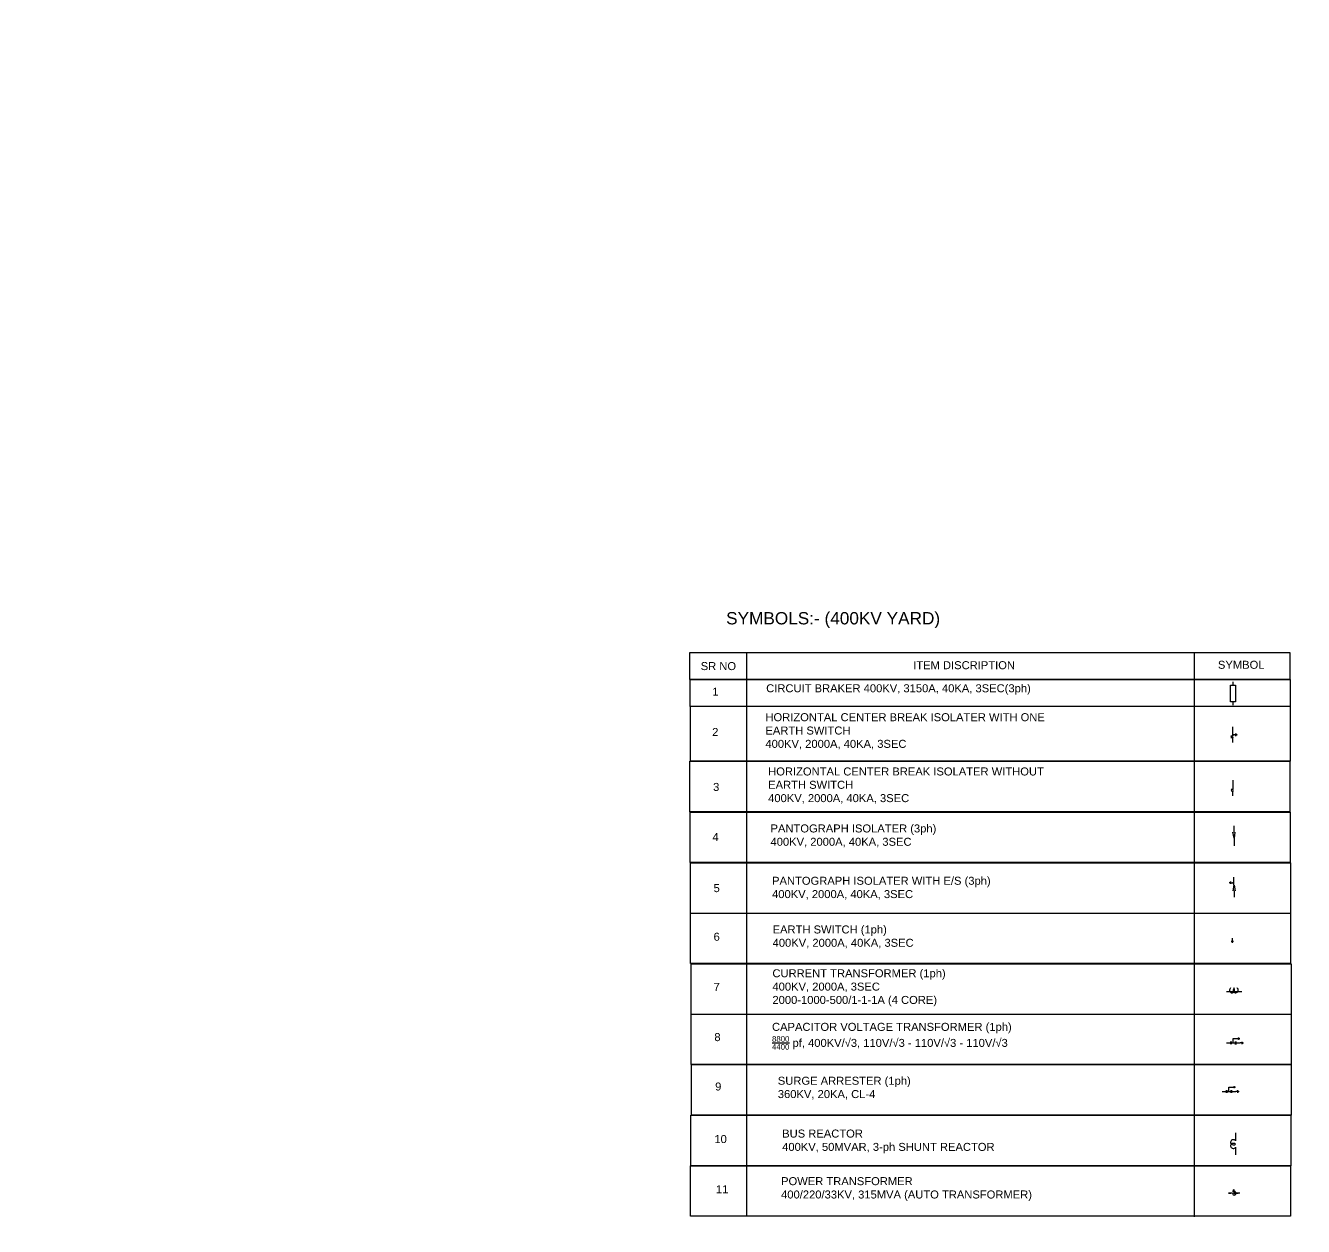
# Model space of a CAD drawing. Header units: millimetres. Extents: x -202167124728 to 271770318960, y -93929711922 to 253569468055.
# Drawn here: x 24182365 to 65711467, y 91517673 to 130564355 of the extents above; entities that cross this region are included whole.
import ezdxf
from ezdxf.enums import TextEntityAlignment as Align

# ---------------------------------------------------------------- set-up
doc = ezdxf.new("R2010")
doc.units = ezdxf.units.MM
doc.layers.add('SYMS', color=7, linetype='Continuous')
doc.styles.get("Standard").update_dxf_attribs({"font": 'arial.ttf'})
doc.styles.add('WD', font='romans.shx')

# ---------------------------------------------------------------- blocks, each defined once
blk = doc.blocks.new('VGND2')
for p, q in [((0, -0.125), (0, 0)), ((0.09375, -0.125), (-0.09375, -0.125)), ((-0.0625, -0.171875), (0.0625, -0.171875)), ((-0.03125, -0.21875), (0.03125, -0.21875))]:
    blk.add_line(p, q)
at = {"style": 'WD', "flags": 1}
for tag in ['ASSYCODE', 'X2TERM01', 'CAT', 'FAMILY', 'MFG']:
    blk.add_attdef(tag, (0, 0), '', height=0.01, dxfattribs=at)
at = {"style": 'WD', "width": 0.8}
for tag, p in [('INST', (0.15625, 0.125)), ('LOC', (0.15625, -0.03125)), ('TAG1', (0.15625, -0.1875)), ('DESC1', (0.15625, -0.34375)), ('DESC2', (0.15625, -0.5))]:
    blk.add_attdef(tag, text='', height=0.125, dxfattribs=at).set_placement(p, align=Align.MIDDLE_LEFT)

msp = doc.modelspace()

# ---------------------------------------------------------------- linework, layer by layer
for p, q in [((47614100, 110170269), (47614100, 91841954)), ((62163304, 110175201), (62163304, 91834276)), ((63416448, 109224458), (63416448, 109112344)), ((63416448, 108578050), (63416448, 108465936)), ((63410329, 107764207), (63410329, 107468443)), ((63404892, 107463048), (63354628, 107463048)), ((63354972, 107414678), (63407168, 107414678)), ((63355109, 107462789), (63381951, 107439914)), ((63381951, 107439914), (63355109, 107414730)), ((63442324, 107504597), (63408033, 107504571)), ((63411396, 107253074), (63411396, 107411686)), ((63450135, 107504489), (63442573, 107509496)), ((63418020, 106026549), (63418020, 105730785)), ((63412583, 105725389), (63362320, 105725389)), ((63362663, 105677020), (63414859, 105677020)), ((63362801, 105725131), (63389642, 105702256)), ((63389642, 105702256), (63362801, 105677072)), ((63419088, 105515416), (63419088, 105674028)), ((63457646, 104146564), (63418892, 104336248)), ((63457516, 104321528), (63457516, 104543660)), ((63481505, 104334628), (63457646, 104146815)), ((63460066, 104152226), (63460066, 103893229)), ((63412548, 102695338), (63420110, 102700345)), ((63420359, 102695447), (63454650, 102695420)), ((63432497, 102429570), (63456356, 102617383)), ((63453937, 102611972), (63453937, 102870969)), ((63456356, 102617634), (63495111, 102427950)), ((63456486, 102442670), (63456486, 102220538)), ((63402392, 100849899), (63407400, 100857461)), ((63402501, 100857710), (63402475, 100892001)), ((63209471, 99153415), (63708554, 99153415)), ((63426194, 97482370), (63426194, 97625545)), ((63426194, 97625545), (63582594, 97625545)), ((63215403, 97484457), (63348554, 97484457)), ((63348554, 97439555), (63348554, 97529359)), ((63371710, 97439555), (63371710, 97527910)), ((63371710, 97483009), (63504861, 97483009)), ((63506308, 97438107), (63506308, 97527910)), ((63529464, 97483009), (63653740, 97483009)), ((63529465, 97438107), (63529465, 97526462)), ((63207403, 95860898), (63207403, 95950701)), ((63230560, 95860898), (63230560, 95949253)), ((63285043, 95903713), (63285043, 96046887)), ((63285043, 96046887), (63441444, 96046887)), ((63365158, 95859449), (63365158, 95949253)), ((63388314, 95859449), (63388314, 95947804)), ((63074253, 95905799), (63207403, 95905799)), ((63230559, 95904351), (63363710, 95904351)), ((63388314, 95904351), (63512590, 95904351)), ((63503157, 94558641), (63503157, 94306888)), ((63507825, 94092671), (63507825, 93843129)), ((63408782, 92596600), (63276046, 92596600)), ((63276046, 92596600), (63354126, 92596600)), ((63644134, 92596600), (63511399, 92596600)), ((63511399, 92596600), (63589479, 92596600))]:
    msp.add_line(p, q)
for points in [[(45772645, 110174889), (65268662, 110174889), (65268662, 109300592), (45772645, 109300592)], [(45782527, 109300448), (65278544, 109300448), (65278544, 108426151), (45782527, 108426151)], [(63340893, 109111903), (63501358, 109111903), (63501358, 108577448), (63340893, 108577448)], [(45789283, 108436326), (65285300, 108436326), (65285300, 106650068), (45789283, 106650068)], [(45767870, 106643126), (65263887, 106643126), (65263887, 104998373), (45767870, 104998373)], [(45778726, 104992577), (65274743, 104992577), (65274743, 103347824), (45778726, 103347824)], [(45795582, 103342027), (65291599, 103342027), (65291599, 101697274), (45795582, 101697274)], [(45795582, 101708320), (65291599, 101708320), (65291599, 100063567), (45795582, 100063567)], [(45812438, 100057771), (65308454, 100057771), (65308454, 98413018), (45812438, 98413018)], [(45817461, 98422993), (65313478, 98422993), (65313478, 96778240), (45817461, 96778240)], [(45821191, 96780344), (65317208, 96780344), (65317208, 95135591), (45821191, 95135591)], [(45805818, 95136736), (65301834, 95136736), (65301834, 93491983), (45805818, 93491983)], [(45790445, 93493128), (65286461, 93493128), (65286461, 91848376), (45790445, 91848376)]]:
    msp.add_lwpolyline(points, close=True)
for centre, radius in [((-32519505469, 84081835699), 96597493339), ((-18018376250, -17317669629), 43503387659), ((63410867, 107462905), 5867), ((63411935, 107416963), 5867), ((63452525, 107504408), 2287), ((63418559, 105725247), 5867), ((63419626, 105679305), 5867), ((63410157, 102695258), 2287), ((63402312, 100847509), 2287), ((63602871, 97626112), 20872), ((63606518, 97605476), 5272), ((63606699, 97645290), 5272), ((63621777, 97626745), 5272), ((63461721, 96047454), 20872), ((63465367, 96026818), 5272), ((63465548, 96066632), 5272), ((63480626, 96048088), 5272), ((63479411, 92605574), 31017), ((63481065, 92638658), 15508)]:
    msp.add_circle(centre, radius)
for centre, radius, start, end in [((63395829, 99201408), 89170, 125.9737037, 308.5026488), ((63545998, 99199247), 119500, 142.4184941, 215.5558092), ((63503682, 99202850), 89170, 231.4973512, 54.0262963), ((63358797, 99202557), 115742, 321.0258366, 36.9484672), ((63431597, 94249709), 89170, 35.9737037, 218.5026488), ((63433039, 94141856), 89170, 141.4973512, 324.0262963), ((63429436, 94099540), 119500, 52.4184945, 125.5558092), ((63432746, 94286741), 115742, 231.0258366, 306.9484672), ((63460674, 92585482), 52960, 167.1042424, 16.3654517)]:
    msp.add_arc(centre, radius, start, end)

# ---------------------------------------------------------------- block references
at = {"layer": 'SYMS', "yscale": 430856.8207620597, "zscale": 430856.8207620597}
for p, xscale, rotation in [((63455114, 107504582), -430856.8207620597, 90), ((63407568, 102695431), 430856.8207620597, 270), ((63653496, 97483056), 430856.8207620597, 90), ((63512345, 95904398), 430856.8207620597, 90), ((63448824, 92610568), 430856.8207620597, 180)]:
    msp.add_blockref('VGND2', p, dxfattribs=dict(at, xscale=xscale, rotation=rotation))
at = {"layer": 'SYMS', "xscale": -430856.8207620597, "yscale": 430856.8207620597, "zscale": 430856.8207620597}
msp.add_blockref('VGND2', (63402486, 100844920), dxfattribs=at)

# ---------------------------------------------------------------- texts
at = {"attachment_point": 1}
for s, width, heights, insert, char_height in [('SYMBOLS:- (400KV YARD)', 10253320.35, [0], (46949155, 111493269), 400000), ('SR NO', 1149241.05, [0], (46123088, 109867410), 260000), ('ITEM DISCRIPTION', 3310641.16, [0], (53028223, 109896975), 260000), ('SYMBOL', 3310641.16, [0], (62932481, 109910211), 260000), ('1', 3310641.16, [0], (46501186, 109036973), 260000), ('CIRCUIT BRAKER 400KV, 3150A, 40KA, 3SEC(3ph)', 10253320.35, [0], (48251388, 109146151), 260000), ('HORIZONTAL CENTER BREAK ISOLATER WITH ONE\\PEARTH SWITCH\\P400KV, 2000A, 40KA, 3SEC', 10253320.35, [0], (48226620, 108205747), 260000), ('2', 3310641.16, [0], (46495909, 107725337), 260000), ('HORIZONTAL CENTER BREAK ISOLATER WITHOUT\\PEARTH SWITCH\\P400KV, 2000A, 40KA, 3SEC', 10253320.35, [0], (48315545, 106441204), 260000), ('3', 3310641.16, [0], (46526442, 105938157), 260000), ('4', 3310641.16, [0], (46505963, 104310809), 260000), ('PANTOGRAPH ISOLATER (3ph)\\P400KV, 2000A, 40KA, 3SEC', 10253320.35, [0], (48392334, 104588680), 260000), ('5', 3310641.16, [0], (46541723, 102647644), 260000), ('PANTOGRAPH ISOLATER WITH E/S (3ph)\\P400KV, 2000A, 40KA, 3SEC', 10253320.35, [0], (48442901, 102887603), 260000), ('6', 3310641.16, [0], (46541723, 101067673), 260000), ('EARTH SWITCH (1ph)\\P400KV, 2000A, 40KA, 3SEC', 10253320.35, [0], (48460350, 101304423), 260000), ('CURRENT TRANSFORMER (1ph)\\P400KV, 2000A, 3SEC\\P2000-1000-500/1-1-1A (4 CORE)', 10253320.35, [0], (48454650, 99879632), 260000), ('7', 3310641.16, [0], (46541723, 99435899), 260000), ('\\A1;CAPACITOR VOLTAGE TRANSFORMER (1ph)\\P{\\H0.7x;\\S8800/4400;} pf, 400KV/√3, 110V/√3 - 110V/√3 - 110V/√3', 10253320.35, [1149755], (48440871, 98137450), 260000), ('8', 3310641.16, [0], (46567645, 97804125), 260000), ('SURGE ARRESTER (1ph)\\P360KV, 20KA, CL-4', 10253320.35, [0], (48629854, 96385314), 260000), ('9', 3310641.16, [0], (46593567, 96198253), 260000), ('10', 3310641.16, [0], (46567645, 94488775), 260000), ('BUS REACTOR \\P400KV, 50MVAR, 3-ph SHUNT REACTOR', 10253320.35, [0], (48771102, 94667800), 260000), ('POWER TRANSFORMER\\P400/220/33KV, 315MVA (AUTO TRANSFORMER)', 10253320.35, [0], (48735743, 93120341), 260000), ('11', 3310641.16, [0], (46619489, 92857001), 260000)]:
    msp.add_mtext_dynamic_manual_height_columns(s, width=width, gutter_width=12.5, heights=heights, dxfattribs=dict(at, insert=insert, char_height=char_height))

doc.saveas('drawing.dxf')
